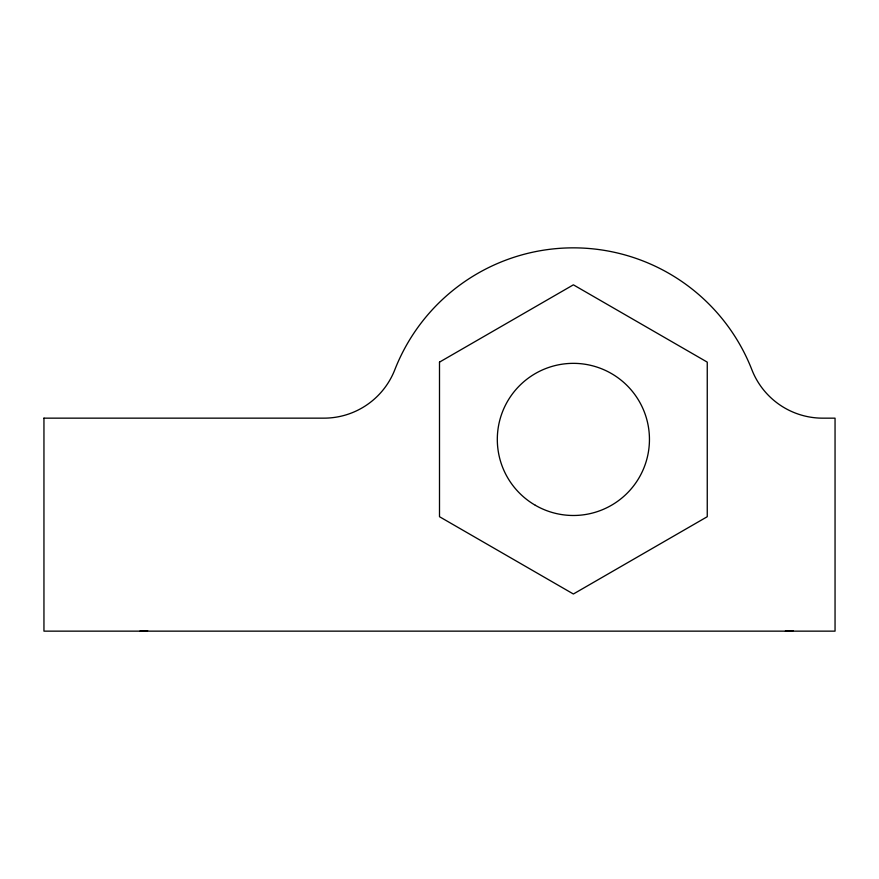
<?xml version="1.0" encoding="UTF-8"?>
<svg xmlns="http://www.w3.org/2000/svg" width="879" height="879" viewBox="0 0 879 879"><rect width="100%" height="100%" fill="white"/><g stroke="black" fill="none" stroke-linecap="round" stroke-linejoin="round"><path stroke-width="1.32" d="M793.089 630.672A33.094 3.395 5.9 0 1 785.376 631.122M147.639 630.661A33.094 3.395 5.9 0 1 139.926 631.122M43.95 418.151L43.95 631.144L835.05 631.144L835.05 418.162L822.733 418.162A76.066 76.066 0 0 1 751.886 369.773A191.688 191.688 0 0 0 394.803 369.773A76.066 76.066 0 0 1 323.944 418.151L43.95 418.151M439.5 362.126L439.5 516.709L573.383 594.006L707.254 516.709L707.254 362.126L573.383 284.829L439.5 362.126M535.344 505.293A76.066 76.066 0 0 0 649.449 439.423A76.066 76.066 0 0 0 535.344 373.542A76.066 76.066 0 0 0 535.344 505.293"/></g></svg>
